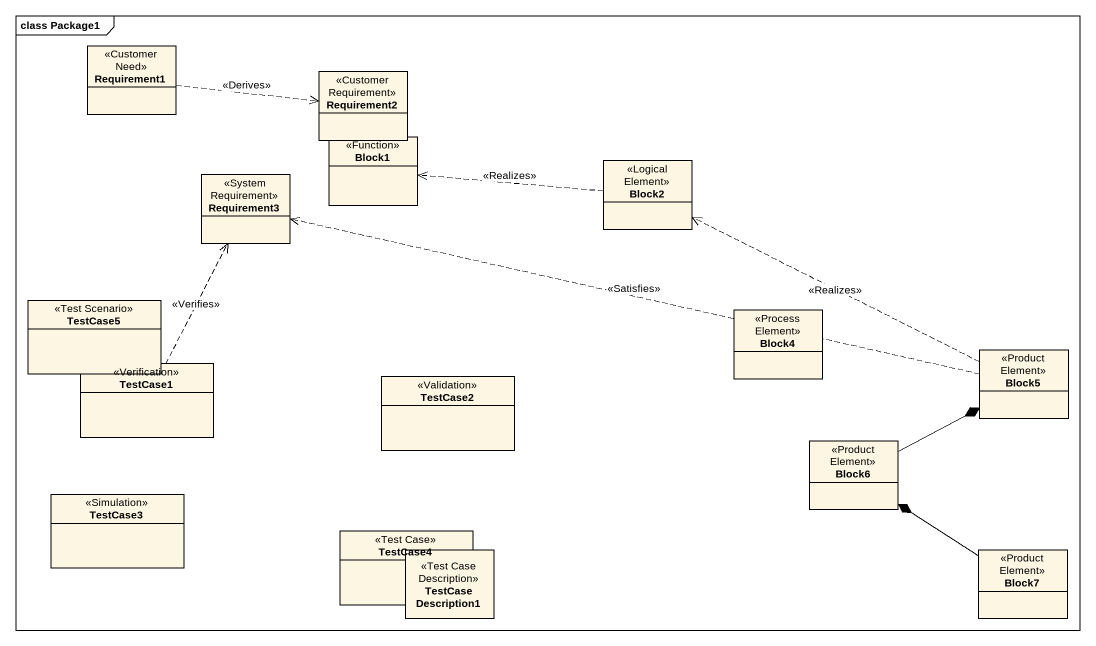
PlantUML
@startuml
mainframe class Package1
hide circle
hide empty members
class Requirement1 <<Customer Need>>
class Requirement2 <<Customer Requirement>>
class Requirement3 <<System Requirement>>
class Block1 <<Function>>
class Block2 <<Logical Element>>
class TestCase5 <<Test Scenario>>
class Block4 <<Process Element>>
class Block5 <<Product Element>>
class TestCase1 <<Verification>>
class TestCase2 <<Validation>>
class Block6 <<Product Element>>
class TestCase3 <<Simulation>>
class TestCase4 <<Test Case>>
class TestCaseDescription1 <<Test Case Description>>
class Block7 <<Product Element>>
Requirement1 .right.> Requirement2 : <<Derives>>
Block2 .left.> Block1 : <<Realizes>>
Block5 .left.> Requirement3 : <<Satisfies>>
Block5 .left.> Block2 : <<Realizes>>
TestCase1 .up.> Requirement3 : <<Verifies>>
Block6 -right-* Block5
Block7 -up-* Block6
@enduml
